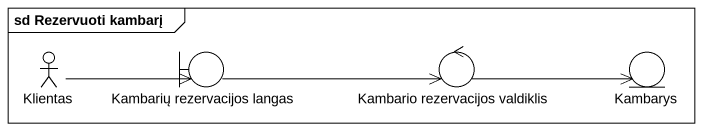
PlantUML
@startuml
mainframe sd Rezervuoti kambarį
actor Klientas
boundary "Kambarių rezervacijos langas" as Kambarių_rezervacijos_langas
control "Kambario rezervacijos valdiklis" as Kambario_rezervacijos
entity Kambarys
Klientas -right-> Kambarių_rezervacijos_langas
Kambarių_rezervacijos_langas -right-> Kambario_rezervacijos
Kambario_rezervacijos -right-> Kambarys
@enduml
